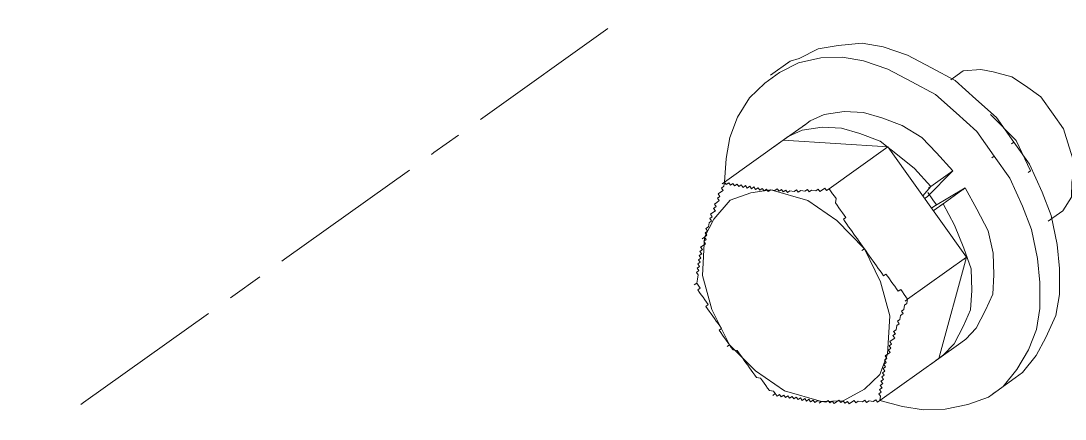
# Model space of a CAD drawing. Header units: feet. Extents: x 2321988 to 2329858, y 6722724 to 6730499.
# Drawn here: x 2326068.2315 to 2326068.5133, y 6726841.1617 to 6726841.2691 of the extents above; entities that cross this region are included whole.
import ezdxf

# ---------------------------------------------------------------- set-up
doc = ezdxf.new("R2010")
doc.units = ezdxf.units.FT
doc.header["$MEASUREMENT"] = 0
doc.layers.add('C-BESS-EQUIPMENT', color=255, linetype='Continuous')

# ---------------------------------------------------------------- blocks, each defined once
blk = doc.blocks.new('Midpoint Site Plan$0$A$C71e53a02')
at = {"lineweight": 5}
for points in [[(18.0472, -0.0049), (18.5442, -0.0049), (18.5539, -0.0049)], [(18.6416, -0.0049), (18.7391, -0.0049), (18.7488, -0.0049)], [(18.8365, -0.0049), (19.3335, -0.0049), (19.3433, -0.0049)], [(19.431, -0.0049), (19.5382, -0.0049), (19.5479, -0.0049)], [(19.6356, -0.0049), (20.1326, -0.0049), (20.1423, -0.0049)]]:
    blk.add_lwpolyline(points, dxfattribs=at)
at = {"lineweight": 9}
for points in [[(17.6282, -0.4336), (17.599, -0.4434), (17.5307, -0.4531), (17.4723, -0.4824), (17.4041, -0.5213), (17.3553, -0.5701), (17.3066, -0.6383), (17.2676, -0.7162), (17.2287, -0.7942), (17.2092, -0.8819), (17.1897, -0.9696), (17.1897, -1.067), (17.1897, -1.1547), (17.2092, -1.2522), (17.2287, -1.3302), (17.2676, -1.4179), (17.3066, -1.4861), (17.3553, -1.5543), (17.4041, -1.603), (17.4723, -1.642), (17.5307, -1.6712), (17.599, -1.6907), (17.6282, -1.6907), (17.7061, -1.6907), (17.7159, -1.6907)], [(17.7061, -0.4336), (17.6282, -0.4336), (17.6379, -0.4336)], [(18.2908, -0.8429), (18.2811, -0.8332), (18.2713, -0.8234), (18.2713, -0.8137), (18.2616, -0.8137), (18.2616, -0.8039), (18.2519, -0.8039), (18.2519, -0.7942), (18.2421, -0.7942), (18.2421, -0.7844), (18.2324, -0.7844), (18.2324, -0.7747), (18.2226, -0.7747), (18.2226, -0.765), (18.2129, -0.765), (18.2129, -0.7552), (18.2031, -0.7552), (18.1934, -0.7552), (18.1934, -0.7455), (18.1836, -0.7455), (18.1836, -0.7357), (18.1934, -0.7357), (18.1836, -0.7357), (18.1739, -0.7357), (18.1739, -0.726), (18.1642, -0.726), (18.1642, -0.7162), (18.1544, -0.7162), (18.1447, -0.7065), (18.1349, -0.7065), (18.1349, -0.6967), (18.1252, -0.6967), (18.1252, -0.687), (18.1154, -0.687), (18.1057, -0.687), (18.1057, -0.6773), (18.0959, -0.6773), (18.0959, -0.6675), (18.0862, -0.6675), (18.0764, -0.6675), (18.0764, -0.6578), (18.0667, -0.6578), (18.0667, -0.648), (18.057, -0.648), (18.0472, -0.648), (18.0472, -0.6383), (18.0375, -0.6383), (18.0277, -0.6285), (17.979, -0.5701), (17.9303, -0.5213), (17.8718, -0.4824), (17.8036, -0.4531), (17.7354, -0.4434), (17.6769, -0.4434), (17.6087, -0.4531), (17.5405, -0.4824), (17.482, -0.5213), (17.4333, -0.5701), (17.3846, -0.6383), (17.3456, -0.7162), (17.3066, -0.7942), (17.2871, -0.8819), (17.2676, -0.9696), (17.2676, -1.067), (17.2676, -1.1547), (17.2871, -1.2522), (17.3066, -1.3302), (17.3456, -1.4179), (17.3846, -1.4861), (17.4333, -1.5543), (17.482, -1.603), (17.5405, -1.642), (17.6087, -1.6712), (17.6769, -1.6907), (17.7354, -1.6907), (17.8036, -1.6712), (17.8718, -1.642), (17.9303, -1.603), (17.979, -1.5543), (18.0277, -1.4958), (18.0375, -1.4958), (18.0277, -1.4958), (17.7939, -1.4958), (17.5307, -1.2814), (17.5405, -1.2814)], [(17.8328, -0.6285), (17.8231, -0.6285), (17.7744, -0.6285), (17.7256, -0.6383), (17.6672, -0.6675), (17.6184, -0.7065), (17.5795, -0.7552), (17.5405, -0.8137), (17.521, -0.8819), (17.5015, -0.9501), (17.4918, -1.0281), (17.4041, -1.0281), (17.4138, -0.9501), (17.4236, -0.8819), (17.4528, -0.8137), (17.4918, -0.7552), (17.5307, -0.7065), (17.5795, -0.6675), (17.6379, -0.6383), (17.6867, -0.6285), (17.7061, -0.6285), (17.7159, -0.6285), (17.7061, -0.6285), (17.7939, -0.6285), (17.5307, -0.8429), (17.7646, -0.8429), (17.7744, -0.8429), (17.7744, -0.8332), (17.7841, -0.8332), (17.7939, -0.8332), (17.7939, -0.8234), (17.8036, -0.8234), (17.8133, -0.8137), (17.8231, -0.8137), (17.8231, -0.8039), (17.8328, -0.8039), (17.8426, -0.7942), (17.8523, -0.7942), (17.8523, -0.7844), (17.8621, -0.7844), (17.8718, -0.7747), (17.8816, -0.7747), (17.8816, -0.765), (17.8913, -0.765), (17.8913, -0.7552), (17.901, -0.7552), (17.901, -0.7455), (17.9108, -0.7455), (17.9205, -0.7357), (17.8426, -0.8332), (17.8036, -0.9404), (17.7841, -1.067), (17.7939, -1.067), (17.7841, -1.067), (17.8036, -1.184), (17.8426, -1.2912), (17.9205, -1.3886), (17.9303, -1.3886), (17.9205, -1.3886), (17.979, -1.4276), (18.0472, -1.4373), (18.1252, -1.4276), (18.1836, -1.3886), (18.1934, -1.3886), (18.1836, -1.3886), (18.1934, -1.3789), (18.2031, -1.3789), (18.2031, -1.3691), (18.2129, -1.3691), (18.2129, -1.3594), (18.2226, -1.3594), (18.2226, -1.3496), (18.2324, -1.3496), (18.2324, -1.3399), (18.2421, -1.3399), (18.2421, -1.3302), (18.2519, -1.3302), (18.2519, -1.3204), (18.2616, -1.3204), (18.2616, -1.3107), (18.2713, -1.3107), (18.2713, -1.3009), (18.2811, -1.3009), (18.2811, -1.2912), (18.2908, -1.2912), (18.2908, -1.2814), (18.3006, -1.2814)], [(18.0375, -1.4958), (18.0375, -1.4861), (18.0472, -1.4861), (18.057, -1.4763), (18.0667, -1.4763), (18.0667, -1.4666), (18.0764, -1.4666), (18.0862, -1.4568), (18.0959, -1.4568), (18.0959, -1.4471), (18.1057, -1.4471), (18.1154, -1.4471), (18.1154, -1.4373), (18.1252, -1.4373), (18.1252, -1.4276), (18.1349, -1.4276), (18.1349, -1.4179), (18.1447, -1.4179), (18.1544, -1.4179), (18.1544, -1.4081), (18.1642, -1.4081), (18.1642, -1.3984), (18.1739, -1.3984), (18.1836, -1.3886), (18.2616, -1.2912), (18.3006, -1.184), (18.3201, -1.067), (18.3006, -0.9404), (18.2616, -0.8332), (18.1836, -0.7357), (18.1252, -0.7065), (18.0472, -0.687), (17.979, -0.7065), (17.9205, -0.7357), (17.9303, -0.7357), (17.9303, -0.726), (17.94, -0.726), (17.94, -0.7162), (17.9498, -0.7162), (17.9498, -0.7065), (17.9595, -0.7065), (17.9595, -0.6967), (17.9693, -0.6967), (17.9693, -0.687), (17.979, -0.687), (17.979, -0.6773), (17.9887, -0.6773), (17.9887, -0.6675), (17.9985, -0.6675), (17.9985, -0.6578), (18.0082, -0.6578), (18.0082, -0.648), (18.018, -0.648), (18.018, -0.6383), (18.0277, -0.6383), (18.0277, -0.6285), (17.7939, -0.6285), (17.8036, -0.6285)], [(18.018, -0.6383), (18.018, -0.6383)], [(18.018, -0.6383), (18.018, -0.6383)], [(18.018, -0.6383), (18.018, -0.6383)], [(17.9887, -0.6675), (17.9887, -0.6675)], [(17.9887, -0.6675), (17.9887, -0.6675)], [(17.9985, -0.6578), (17.9985, -0.6578)], [(17.9985, -0.6578), (17.9985, -0.6578)], [(17.9985, -0.6578), (17.9985, -0.6578)], [(17.9985, -0.6675), (17.9985, -0.6675)], [(17.9985, -0.6675), (17.9985, -0.6675)], [(17.9985, -0.6675), (17.9985, -0.6675)], [(17.9985, -0.6675), (17.9985, -0.6675)], [(17.9985, -0.6675), (17.9985, -0.6675)], [(17.9985, -0.6675), (17.9985, -0.6675)], [(17.9985, -0.6675), (17.9985, -0.6675)], [(17.9985, -0.6675), (17.9985, -0.6675)], [(18.0082, -0.648), (18.0082, -0.648)], [(18.0082, -0.648), (18.0082, -0.648)], [(18.0082, -0.6578), (18.0082, -0.6578)], [(18.0082, -0.6578), (18.0082, -0.6578)], [(18.0082, -0.6578), (18.0082, -0.6578)], [(18.0082, -0.6578), (18.0082, -0.6578)], [(18.0082, -0.6578), (18.0082, -0.6578)], [(18.018, -0.648), (18.018, -0.648)], [(18.018, -0.648), (18.018, -0.648)], [(18.057, -0.648), (18.057, -0.648)], [(18.057, -0.648), (18.057, -0.648)], [(18.0667, -0.6578), (18.0667, -0.6578)], [(18.0667, -0.6578), (18.0667, -0.6578)], [(18.0764, -0.6578), (18.0764, -0.6578)], [(18.0764, -0.6578), (18.0764, -0.6578)], [(18.0862, -0.6675), (18.0862, -0.6675)], [(18.0862, -0.6675), (18.0862, -0.6675)], [(18.0862, -0.6675), (18.0862, -0.6675)], [(17.9498, -0.7065), (17.9498, -0.7065)], [(17.9498, -0.7065), (17.9498, -0.7065)], [(17.9498, -0.7065), (17.9498, -0.7065)], [(17.9498, -0.7065), (17.9498, -0.7065)], [(17.9595, -0.6967), (17.9595, -0.6967)], [(17.9595, -0.6967), (17.9595, -0.6967)], [(17.9595, -0.7065), (17.9595, -0.7065)], [(17.9595, -0.7065), (17.9595, -0.7065)], [(17.9595, -0.7065), (17.9595, -0.7065)], [(17.9595, -0.7065), (17.9595, -0.7065)], [(17.9595, -0.7065), (17.9595, -0.7065)], [(17.9595, -0.7065), (17.9595, -0.7065)], [(17.9693, -0.687), (17.9693, -0.687)], [(17.9693, -0.687), (17.9693, -0.687)], [(17.9693, -0.6967), (17.9693, -0.6967)], [(17.9693, -0.6967), (17.9693, -0.6967)], [(17.9693, -0.6967), (17.9693, -0.6967)], [(17.9693, -0.6967), (17.9693, -0.6967)], [(17.9693, -0.6967), (17.9693, -0.6967)], [(17.9693, -0.6967), (17.9693, -0.6967)], [(17.9693, -0.6967), (17.9693, -0.6967)], [(17.979, -0.6773), (17.979, -0.6773)], [(17.979, -0.687), (17.979, -0.687)], [(17.979, -0.687), (17.979, -0.687)], [(17.979, -0.687), (17.979, -0.687)], [(17.979, -0.687), (17.979, -0.687)], [(17.979, -0.687), (17.979, -0.687)], [(17.979, -0.687), (17.979, -0.687)], [(17.979, -0.687), (17.979, -0.687)], [(17.979, -0.687), (17.979, -0.687)], [(17.9887, -0.6773), (17.9887, -0.6773)], [(17.9887, -0.6773), (17.9887, -0.6773)], [(17.9887, -0.6773), (17.9887, -0.6773)], [(17.9887, -0.6773), (17.9887, -0.6773)], [(17.9887, -0.6773), (17.9887, -0.6773)], [(17.9887, -0.6773), (17.9887, -0.6773)], [(17.9887, -0.6773), (17.9887, -0.6773)], [(17.9887, -0.6773), (17.9887, -0.6773)], [(18.0959, -0.6773), (18.0959, -0.6773)], [(18.1057, -0.6773), (18.1057, -0.6773)], [(18.1057, -0.6773), (18.1057, -0.6773)], [(18.1154, -0.687), (18.1154, -0.687)], [(18.1154, -0.687), (18.1154, -0.687)], [(18.1154, -0.687), (18.1154, -0.687)], [(18.1252, -0.6967), (18.1252, -0.6967)], [(18.1252, -0.6967), (18.1252, -0.6967)], [(18.1349, -0.6967), (18.1349, -0.6967)], [(18.1349, -0.6967), (18.1349, -0.6967)], [(18.1447, -0.7065), (18.1447, -0.7065)], [(18.1447, -0.7065), (18.1447, -0.7065)], [(18.1447, -0.7065), (18.1447, -0.7065)], [(18.1447, -0.7065), (18.1447, -0.7065)], [(17.9205, -0.7357), (17.9205, -0.7357)], [(17.9303, -0.726), (17.9303, -0.726)], [(17.9303, -0.726), (17.9303, -0.726)], [(17.9303, -0.726), (17.9303, -0.726)], [(17.94, -0.7162), (17.94, -0.7162)], [(17.94, -0.7162), (17.94, -0.7162)], [(17.94, -0.726), (17.94, -0.726)], [(17.9498, -0.7162), (17.9498, -0.7162)], [(17.9498, -0.7162), (17.9498, -0.7162)], [(18.1544, -0.7162), (18.1544, -0.7162)], [(18.1544, -0.7162), (18.1544, -0.7162)], [(18.1544, -0.7162), (18.1544, -0.7162)], [(18.1642, -0.7162), (18.1642, -0.7162)], [(18.1642, -0.7162), (18.1642, -0.7162)], [(18.1642, -0.726), (18.1642, -0.726)], [(18.1642, -0.726), (18.1642, -0.726)], [(18.1642, -0.726), (18.1642, -0.726)], [(18.1642, -0.726), (18.1642, -0.726)], [(18.1642, -0.726), (18.1642, -0.726)], [(18.1739, -0.726), (18.1739, -0.726)], [(18.1739, -0.726), (18.1739, -0.726)], [(18.1739, -0.726), (18.1739, -0.726)], [(18.1739, -0.726), (18.1739, -0.726)], [(18.1739, -0.7357), (18.1739, -0.7357)], [(18.1739, -0.7357), (18.1739, -0.7357)], [(18.1836, -0.7357), (18.1836, -0.7357)], [(17.8718, -0.7747), (17.8718, -0.7747)], [(17.8718, -0.7747), (17.8718, -0.7747)], [(17.8718, -0.7747), (17.8718, -0.7747)], [(17.8816, -0.765), (17.8816, -0.765)], [(17.8816, -0.765), (17.8816, -0.765)], [(17.8816, -0.765), (17.8816, -0.765)], [(17.8913, -0.7552), (17.8913, -0.7552)], [(17.8913, -0.7552), (17.8913, -0.7552)], [(17.8913, -0.765), (17.8913, -0.765)], [(17.901, -0.7552), (17.901, -0.7552)], [(17.901, -0.7552), (17.901, -0.7552)], [(17.901, -0.7552), (17.901, -0.7552)], [(17.901, -0.7552), (17.901, -0.7552)], [(17.901, -0.7552), (17.901, -0.7552)], [(17.901, -0.7552), (17.901, -0.7552)], [(17.901, -0.7552), (17.901, -0.7552)], [(17.9108, -0.7455), (17.9108, -0.7455)], [(17.9108, -0.7455), (17.9108, -0.7455)], [(17.9108, -0.7455), (17.9108, -0.7455)], [(17.9108, -0.7455), (17.9108, -0.7455)], [(17.9108, -0.7455), (17.9108, -0.7455)], [(17.9108, -0.7455), (17.9108, -0.7455)], [(18.1934, -0.7455), (18.1934, -0.7455)], [(18.1934, -0.7455), (18.1934, -0.7455)], [(18.2031, -0.7552), (18.2031, -0.7552)], [(18.2031, -0.7552), (18.2031, -0.7552)], [(18.2031, -0.7552), (18.2031, -0.7552)], [(18.2129, -0.765), (18.2129, -0.765)], [(18.2129, -0.765), (18.2129, -0.765)], [(18.2129, -0.765), (18.2129, -0.765)], [(18.2129, -0.765), (18.2129, -0.765)], [(18.2129, -0.765), (18.2129, -0.765)], [(18.2129, -0.765), (18.2129, -0.765)], [(18.2226, -0.765), (18.2226, -0.765)], [(18.2226, -0.7747), (18.2226, -0.7747)], [(18.2226, -0.7747), (18.2226, -0.7747)], [(18.2226, -0.7747), (18.2226, -0.7747)], [(18.2226, -0.7747), (18.2226, -0.7747)], [(18.2226, -0.7747), (18.2226, -0.7747)], [(18.2226, -0.7747), (18.2226, -0.7747)], [(18.2226, -0.7747), (18.2226, -0.7747)], [(18.2324, -0.7747), (18.2324, -0.7747)], [(18.2324, -0.7747), (18.2324, -0.7747)], [(17.2287, -0.7844), (17.1897, -0.7844), (17.141, -0.8137), (17.1117, -0.8429), (17.0727, -0.8916), (17.0533, -0.9404), (17.0338, -0.9988), (17.0338, -1.067), (17.0338, -1.1255), (17.0533, -1.184), (17.0727, -1.2425), (17.1117, -1.2814), (17.141, -1.3204), (17.1897, -1.3399), (17.2287, -1.3399), (17.2384, -1.3399), (17.2287, -1.3399)], [(17.8231, -0.8039), (17.8231, -0.8039)], [(17.8328, -0.8039), (17.8328, -0.8039)], [(17.8328, -0.8039), (17.8328, -0.8039)], [(17.8328, -0.8039), (17.8328, -0.8039)], [(17.8426, -0.7942), (17.8426, -0.7942)], [(17.8426, -0.7942), (17.8426, -0.7942)], [(17.8426, -0.7942), (17.8426, -0.7942)], [(17.8523, -0.7844), (17.8523, -0.7844)], [(17.8523, -0.7942), (17.8523, -0.7942)], [(17.8621, -0.7844), (17.8621, -0.7844)], [(17.8621, -0.7844), (17.8621, -0.7844)], [(17.8621, -0.7844), (17.8621, -0.7844)], [(18.2324, -0.7844), (18.2324, -0.7844)], [(18.2324, -0.7844), (18.2324, -0.7844)], [(18.2324, -0.7844), (18.2324, -0.7844)], [(18.2324, -0.7844), (18.2324, -0.7844)], [(18.2324, -0.7844), (18.2324, -0.7844)], [(18.2324, -0.7844), (18.2324, -0.7844)], [(18.2324, -0.7844), (18.2324, -0.7844)], [(18.2421, -0.7844), (18.2421, -0.7844)], [(18.2421, -0.7844), (18.2421, -0.7844)], [(18.2421, -0.7844), (18.2421, -0.7844)], [(18.2421, -0.7942), (18.2421, -0.7942)], [(18.2421, -0.7942), (18.2421, -0.7942)], [(18.2421, -0.7942), (18.2421, -0.7942)], [(18.2421, -0.7942), (18.2421, -0.7942)], [(18.2421, -0.7942), (18.2421, -0.7942)], [(18.2421, -0.7942), (18.2421, -0.7942)], [(18.2519, -0.7942), (18.2519, -0.7942)], [(18.2519, -0.7942), (18.2519, -0.7942)], [(18.2519, -0.7942), (18.2519, -0.7942)], [(18.2519, -0.8039), (18.2519, -0.8039)], [(18.2519, -0.8039), (18.2519, -0.8039)], [(18.2519, -0.8039), (18.2519, -0.8039)], [(18.2519, -0.8039), (18.2519, -0.8039)], [(18.2519, -0.8039), (18.2519, -0.8039)], [(18.2519, -0.8039), (18.2519, -0.8039)], [(18.2519, -0.8039), (18.2519, -0.8039)], [(18.2616, -0.8039), (18.2616, -0.8039)], [(18.2616, -0.8039), (18.2616, -0.8039)], [(18.2616, -0.8039), (18.2616, -0.8039)], [(17.7646, -0.8429), (17.7744, -0.8429), (17.7646, -0.8429), (17.7646, -0.8624), (17.7646, -0.8722), (17.7646, -0.8819), (17.7744, -0.8916), (17.7744, -0.9014), (17.7744, -0.9111), (17.7744, -0.9209), (17.7744, -0.9306), (17.7744, -0.9404), (17.7744, -0.9501), (17.7841, -0.9501), (17.7841, -0.9599), (17.7841, -0.9696), (17.7841, -0.9793), (17.7841, -0.9891), (17.7841, -0.9988), (17.7841, -1.0086), (17.7841, -1.0183), (17.7841, -1.0281), (17.7841, -1.0378), (17.7841, -1.0476), (17.7841, -1.0573), (17.7841, -1.067), (17.7841, -1.0768), (17.7841, -1.0865), (17.7841, -1.0963), (17.7841, -1.106), (17.7841, -1.1158), (17.7841, -1.1255), (17.7841, -1.1353), (17.7841, -1.145), (17.7841, -1.1547), (17.7841, -1.1645), (17.7841, -1.1742), (17.7744, -1.1742), (17.7744, -1.184), (17.7744, -1.1937), (17.7744, -1.2035), (17.7744, -1.2132), (17.7744, -1.223), (17.7744, -1.2327), (17.7744, -1.2425), (17.7646, -1.2425), (17.7646, -1.2522), (17.7646, -1.2619), (17.7646, -1.2717), (17.7646, -1.2814), (17.7744, -1.2814), (17.7646, -1.2814), (17.5307, -1.2814), (17.5307, -0.8429), (17.5405, -0.8429)], [(17.7939, -0.8234), (17.7939, -0.8234)], [(17.7939, -0.8332), (17.7939, -0.8332)], [(17.8036, -0.8234), (17.8036, -0.8234)], [(17.8036, -0.8234), (17.8036, -0.8234)], [(17.8036, -0.8234), (17.8036, -0.8234)], [(17.8133, -0.8137), (17.8133, -0.8137)], [(17.8133, -0.8137), (17.8133, -0.8137)], [(17.8133, -0.8137), (17.8133, -0.8137)], [(18.2616, -0.8137), (18.2616, -0.8137)], [(18.2616, -0.8137), (18.2616, -0.8137)], [(18.2616, -0.8137), (18.2616, -0.8137)], [(18.2616, -0.8137), (18.2616, -0.8137)], [(18.2616, -0.8137), (18.2616, -0.8137)], [(18.2616, -0.8137), (18.2616, -0.8137)], [(18.2616, -0.8137), (18.2616, -0.8137)], [(18.2713, -0.8137), (18.2713, -0.8137)], [(18.2713, -0.8137), (18.2713, -0.8137)], [(18.2713, -0.8234), (18.2713, -0.8234)], [(18.2713, -0.8234), (18.2713, -0.8234)], [(18.2713, -0.8234), (18.2713, -0.8234)], [(18.2713, -0.8234), (18.2713, -0.8234)], [(18.2713, -0.8234), (18.2713, -0.8234)], [(18.2713, -0.8234), (18.2713, -0.8234)], [(18.2713, -0.8234), (18.2713, -0.8234)], [(18.2811, -0.8332), (18.2811, -0.8332)], [(18.2811, -0.8332), (18.2811, -0.8332)], [(18.2811, -0.8332), (18.2811, -0.8332)], [(18.2811, -0.8332), (18.2811, -0.8332)], [(18.2811, -0.8332), (18.2811, -0.8332)], [(18.3006, -0.8429), (18.2908, -0.8429), (18.2908, -0.8624), (18.3006, -0.8624), (18.3006, -0.8722), (18.3006, -0.8819), (18.3006, -0.8916), (18.3006, -0.9014), (18.3006, -0.9111), (18.3006, -0.9209), (18.3103, -0.9209), (18.3103, -0.9306), (18.3103, -0.9404), (18.3103, -0.9501), (18.3103, -0.9599), (18.3103, -0.9696), (18.3103, -0.9793), (18.3103, -0.9891), (18.3103, -0.9988), (18.3103, -1.0086), (18.3201, -1.0086), (18.3201, -1.0183), (18.3201, -1.0281), (18.3201, -1.0378), (18.3201, -1.0476), (18.3201, -1.0573), (18.3201, -1.067), (18.3298, -1.067), (18.3201, -1.067), (18.3201, -1.0768), (18.3201, -1.0865), (18.3103, -1.0963), (18.3103, -1.106), (18.3103, -1.1158), (18.3103, -1.1255), (18.3103, -1.1353), (18.3103, -1.145), (18.3103, -1.1547), (18.3103, -1.1645), (18.3103, -1.1742), (18.3103, -1.184), (18.3103, -1.1937), (18.3103, -1.2035), (18.3006, -1.2132), (18.3006, -1.223), (18.3006, -1.2327), (18.3006, -1.2425), (18.3006, -1.2522), (18.3006, -1.2619), (18.2908, -1.2717), (18.2908, -1.2814)], [(18.2908, -0.8429), (18.2908, -0.8429)], [(18.2908, -0.8429), (18.2908, -0.8429)], [(18.2908, -0.8429), (18.2908, -0.8429)], [(17.7646, -0.8624), (17.7646, -0.8624)], [(17.7744, -0.8916), (17.7744, -0.8916)], [(17.7744, -0.8916), (17.7744, -0.8916)], [(17.7744, -0.9014), (17.7744, -0.9014)], [(17.7744, -0.9014), (17.7744, -0.9014)], [(17.7744, -0.9111), (17.7744, -0.9111)], [(17.7744, -0.9111), (17.7744, -0.9111)], [(18.3006, -0.8916), (18.3006, -0.8916)], [(18.3006, -0.8916), (18.3006, -0.8916)], [(18.3006, -0.9014), (18.3006, -0.9014)], [(18.3006, -0.9014), (18.3006, -0.9014)], [(18.3006, -0.9111), (18.3006, -0.9111)], [(18.3006, -0.9111), (18.3006, -0.9111)], [(17.7744, -0.9209), (17.7744, -0.9209)], [(17.7744, -0.9209), (17.7744, -0.9209)], [(17.7744, -0.9306), (17.7744, -0.9306)], [(17.7744, -0.9306), (17.7744, -0.9306)], [(17.7744, -0.9404), (17.7744, -0.9404)], [(17.7744, -0.9404), (17.7744, -0.9404)], [(18.3103, -0.9209), (18.3103, -0.9209)], [(18.3103, -0.9306), (18.3103, -0.9306)], [(18.3103, -0.9306), (18.3103, -0.9306)], [(18.3103, -0.9404), (18.3103, -0.9404)], [(18.3103, -0.9404), (18.3103, -0.9404)], [(17.1994, -0.9501), (17.1799, -1.067), (17.1994, -1.1742), (17.2092, -1.1742)], [(17.7841, -0.9501), (17.7841, -0.9501)], [(17.7841, -0.9599), (17.7841, -0.9599)], [(17.7841, -0.9599), (17.7841, -0.9599)], [(17.7841, -0.9696), (17.7841, -0.9696)], [(17.7841, -0.9793), (17.7841, -0.9793)], [(17.7841, -0.9793), (17.7841, -0.9793)], [(18.3103, -0.9501), (18.3103, -0.9501)], [(18.3103, -0.9501), (18.3103, -0.9501)], [(18.3103, -0.9599), (18.3103, -0.9599)], [(18.3103, -0.9599), (18.3103, -0.9599)], [(18.3103, -0.9696), (18.3103, -0.9696)], [(18.3103, -0.9793), (18.3103, -0.9793)], [(18.3103, -0.9793), (18.3103, -0.9793)], [(17.7841, -0.9891), (17.7841, -0.9891)], [(17.7841, -0.9891), (17.7841, -0.9891)], [(17.7841, -0.9988), (17.7841, -0.9988)], [(17.7841, -0.9988), (17.7841, -0.9988)], [(17.7841, -1.0086), (17.7841, -1.0086)], [(17.7841, -1.0086), (17.7841, -1.0086)], [(18.3103, -0.9891), (18.3103, -0.9891)], [(18.3103, -0.9891), (18.3103, -0.9891)], [(18.3103, -0.9988), (18.3103, -0.9988)], [(18.3103, -0.9988), (18.3103, -0.9988)], [(18.3201, -1.0086), (18.3201, -1.0086)], [(17.521, -1.0476), (17.4041, -1.0281), (17.4138, -1.0281)], [(17.5307, -1.0963), (17.4918, -1.0963), (17.5015, -1.0963), (17.4918, -1.0963), (17.4041, -1.0963), (17.521, -1.0865), (17.5307, -1.0865), (17.521, -1.0865), (17.5113, -1.0865), (17.5113, -1.067), (17.5113, -1.0378)], [(17.5307, -1.0378), (17.4918, -1.0281), (17.5015, -1.0281), (17.4918, -1.0281)], [(17.7841, -1.0183), (17.7841, -1.0183)], [(17.7841, -1.0183), (17.7841, -1.0183)], [(17.7841, -1.0281), (17.7841, -1.0281)], [(17.7841, -1.0281), (17.7841, -1.0281)], [(17.7841, -1.0378), (17.7841, -1.0378)], [(17.7841, -1.0476), (17.7841, -1.0476)], [(17.7841, -1.0476), (17.7841, -1.0476)], [(18.3201, -1.0183), (18.3201, -1.0183)], [(18.3201, -1.0183), (18.3201, -1.0183)], [(18.3201, -1.0281), (18.3201, -1.0281)], [(18.3201, -1.0281), (18.3201, -1.0281)], [(18.3201, -1.0378), (18.3201, -1.0378)], [(18.3201, -1.0476), (18.3201, -1.0476)], [(18.3201, -1.0476), (18.3201, -1.0476)], [(17.1897, -1.067), (17.1994, -1.067)], [(17.2676, -1.067), (17.2774, -1.067)], [(17.4041, -1.0963), (17.4138, -1.0963), (17.4041, -1.0963), (17.4138, -1.1742), (17.4236, -1.2522), (17.4528, -1.3204), (17.4918, -1.3789), (17.5307, -1.4276), (17.5795, -1.4568), (17.6379, -1.4861), (17.6867, -1.4958), (17.7061, -1.4958), (17.7939, -1.4958), (17.8036, -1.4958)], [(17.8231, -1.4958), (17.7744, -1.4958), (17.7256, -1.4861), (17.6672, -1.4568), (17.6184, -1.4276), (17.5795, -1.3789), (17.5405, -1.3204), (17.521, -1.2522), (17.5015, -1.1742), (17.4918, -1.0963), (17.5015, -1.0963)], [(17.7841, -1.0865), (17.7841, -1.0865)], [(17.7841, -1.1158), (17.7841, -1.1158)], [(17.7841, -1.1158), (17.7841, -1.1158)], [(18.3103, -1.1158), (18.3103, -1.1158)], [(18.3103, -1.1158), (18.3103, -1.1158)], [(18.3201, -1.0865), (18.3201, -1.0865)], [(17.7841, -1.1255), (17.7841, -1.1255)], [(17.7841, -1.1255), (17.7841, -1.1255)], [(17.7841, -1.1353), (17.7841, -1.1353)], [(17.7841, -1.1353), (17.7841, -1.1353)], [(17.7841, -1.145), (17.7841, -1.145)], [(17.7841, -1.145), (17.7841, -1.145)], [(18.3103, -1.1255), (18.3103, -1.1255)], [(18.3103, -1.1255), (18.3103, -1.1255)], [(18.3103, -1.1353), (18.3103, -1.1353)], [(18.3103, -1.1353), (18.3103, -1.1353)], [(18.3103, -1.145), (18.3103, -1.145)], [(18.3103, -1.145), (18.3103, -1.145)], [(17.7841, -1.1547), (17.7841, -1.1547)], [(17.7841, -1.1547), (17.7841, -1.1547)], [(17.7841, -1.1645), (17.7841, -1.1645)], [(17.7841, -1.1742), (17.7841, -1.1742)], [(18.3103, -1.1547), (18.3103, -1.1547)], [(18.3103, -1.1547), (18.3103, -1.1547)], [(18.3103, -1.1645), (18.3103, -1.1645)], [(18.3103, -1.1742), (18.3103, -1.1742)], [(18.3103, -1.1742), (18.3103, -1.1742)], [(17.7744, -1.184), (17.7744, -1.184)], [(17.7744, -1.184), (17.7744, -1.184)], [(17.7744, -1.1937), (17.7744, -1.1937)], [(17.7744, -1.1937), (17.7744, -1.1937)], [(17.7744, -1.2035), (17.7744, -1.2035)], [(17.7744, -1.2035), (17.7744, -1.2035)], [(17.7744, -1.2132), (17.7744, -1.2132)], [(17.7744, -1.2132), (17.7744, -1.2132)], [(18.3006, -1.2132), (18.3006, -1.2132)], [(18.3006, -1.2132), (18.3006, -1.2132)], [(18.3103, -1.184), (18.3103, -1.184)], [(18.3103, -1.184), (18.3103, -1.184)], [(18.3103, -1.1937), (18.3103, -1.1937)], [(18.3103, -1.1937), (18.3103, -1.1937)], [(18.3103, -1.2035), (18.3103, -1.2035)], [(18.3103, -1.2035), (18.3103, -1.2035)], [(17.7744, -1.223), (17.7744, -1.223)], [(17.7744, -1.223), (17.7744, -1.223)], [(17.7744, -1.2327), (17.7744, -1.2327)], [(17.7744, -1.2327), (17.7744, -1.2327)], [(17.7744, -1.2425), (17.7744, -1.2425)], [(18.3006, -1.223), (18.3006, -1.223)], [(18.3006, -1.223), (18.3006, -1.223)], [(18.3006, -1.2327), (18.3006, -1.2327)], [(18.3006, -1.2327), (18.3006, -1.2327)], [(18.3006, -1.2425), (18.3006, -1.2425)], [(18.3006, -1.2425), (18.3006, -1.2425)], [(17.7646, -1.2522), (17.7646, -1.2522)], [(17.7646, -1.2522), (17.7646, -1.2522)], [(17.7646, -1.2619), (17.7646, -1.2619)], [(17.7646, -1.2619), (17.7646, -1.2619)], [(17.7646, -1.2814), (17.7646, -1.2814)], [(17.7646, -1.2814), (17.7744, -1.2912), (17.7841, -1.2912), (17.7939, -1.3009), (17.8036, -1.3009), (17.8036, -1.3107), (17.8133, -1.3107), (17.8231, -1.3204), (17.8328, -1.3204), (17.8328, -1.3302), (17.8426, -1.3302), (17.8523, -1.3399), (17.8621, -1.3399), (17.8621, -1.3496), (17.8718, -1.3496), (17.8718, -1.3594), (17.8816, -1.3594), (17.8913, -1.3594), (17.8913, -1.3691), (17.901, -1.3691), (17.901, -1.3789), (17.9108, -1.3789), (17.9108, -1.3886), (17.9205, -1.3886), (17.9303, -1.3886), (17.9303, -1.3984), (17.94, -1.3984), (17.94, -1.4081), (17.9498, -1.4081), (17.9498, -1.4179), (17.9595, -1.4179), (17.9595, -1.4276), (17.9693, -1.4276), (17.9693, -1.4373), (17.979, -1.4373), (17.979, -1.4471), (17.9887, -1.4471), (17.9887, -1.4568), (17.9985, -1.4568), (17.9985, -1.4666), (18.0082, -1.4666), (18.0082, -1.4763), (18.018, -1.4763), (18.018, -1.4861), (18.0277, -1.4958), (18.0375, -1.4958), (18.0277, -1.4958)], [(18.2908, -1.2814), (18.2908, -1.2814)], [(18.3006, -1.2522), (18.3006, -1.2522)], [(18.3006, -1.2522), (18.3006, -1.2522)], [(18.3006, -1.2619), (18.3006, -1.2619)], [(18.3006, -1.2619), (18.3006, -1.2619)], [(17.7744, -1.2912), (17.7744, -1.2912)], [(17.7841, -1.2912), (17.7841, -1.2912)], [(17.7939, -1.3009), (17.7939, -1.3009)], [(17.7939, -1.3009), (17.7939, -1.3009)], [(17.7939, -1.3009), (17.7939, -1.3009)], [(17.8036, -1.3009), (17.8036, -1.3009)], [(17.8036, -1.3107), (17.8036, -1.3107)], [(17.8133, -1.3107), (17.8133, -1.3107)], [(17.8133, -1.3107), (17.8133, -1.3107)], [(17.8133, -1.3107), (17.8133, -1.3107)], [(18.2616, -1.3107), (18.2616, -1.3107)], [(18.2616, -1.3107), (18.2616, -1.3107)], [(18.2616, -1.3107), (18.2616, -1.3107)], [(18.2616, -1.3107), (18.2616, -1.3107)], [(18.2616, -1.3107), (18.2616, -1.3107)], [(18.2713, -1.3009), (18.2713, -1.3009)], [(18.2713, -1.3009), (18.2713, -1.3009)], [(18.2713, -1.3009), (18.2713, -1.3009)], [(18.2713, -1.3107), (18.2713, -1.3107)], [(18.2713, -1.3107), (18.2713, -1.3107)], [(18.2811, -1.2912), (18.2811, -1.2912)], [(18.2811, -1.2912), (18.2811, -1.2912)], [(18.2811, -1.2912), (18.2811, -1.2912)], [(18.2811, -1.3009), (18.2811, -1.3009)], [(18.2908, -1.2912), (18.2908, -1.2912)], [(17.2384, -1.3399), (17.2481, -1.3399)], [(17.8231, -1.3204), (17.8231, -1.3204)], [(17.8231, -1.3204), (17.8231, -1.3204)], [(17.8328, -1.3204), (17.8328, -1.3204)], [(17.8328, -1.3204), (17.8328, -1.3204)], [(17.8328, -1.3302), (17.8328, -1.3302)], [(17.8426, -1.3302), (17.8426, -1.3302)], [(17.8426, -1.3302), (17.8426, -1.3302)], [(17.8426, -1.3302), (17.8426, -1.3302)], [(17.8426, -1.3302), (17.8426, -1.3302)], [(17.8426, -1.3302), (17.8426, -1.3302)], [(17.8426, -1.3302), (17.8426, -1.3302)], [(17.8426, -1.3302), (17.8426, -1.3302)], [(17.8523, -1.3399), (17.8523, -1.3399)], [(17.8523, -1.3399), (17.8523, -1.3399)], [(17.8523, -1.3399), (17.8523, -1.3399)], [(17.8523, -1.3399), (17.8523, -1.3399)], [(17.8523, -1.3399), (17.8523, -1.3399)], [(17.8621, -1.3399), (17.8621, -1.3399)], [(17.8621, -1.3496), (17.8621, -1.3496)], [(17.8718, -1.3496), (17.8718, -1.3496)], [(17.8718, -1.3496), (17.8718, -1.3496)], [(17.8718, -1.3496), (17.8718, -1.3496)], [(18.2226, -1.3496), (18.2226, -1.3496)], [(18.2226, -1.3496), (18.2226, -1.3496)], [(18.2226, -1.3496), (18.2226, -1.3496)], [(18.2324, -1.3399), (18.2324, -1.3399)], [(18.2324, -1.3399), (18.2324, -1.3399)], [(18.2324, -1.3399), (18.2324, -1.3399)], [(18.2324, -1.3496), (18.2324, -1.3496)], [(18.2324, -1.3496), (18.2324, -1.3496)], [(18.2324, -1.3496), (18.2324, -1.3496)], [(18.2324, -1.3496), (18.2324, -1.3496)], [(18.2324, -1.3496), (18.2324, -1.3496)], [(18.2324, -1.3496), (18.2324, -1.3496)], [(18.2421, -1.3302), (18.2421, -1.3302)], [(18.2421, -1.3302), (18.2421, -1.3302)], [(18.2421, -1.3302), (18.2421, -1.3302)], [(18.2421, -1.3399), (18.2421, -1.3399)], [(18.2421, -1.3399), (18.2421, -1.3399)], [(18.2421, -1.3399), (18.2421, -1.3399)], [(18.2421, -1.3399), (18.2421, -1.3399)], [(18.2421, -1.3399), (18.2421, -1.3399)], [(18.2421, -1.3399), (18.2421, -1.3399)], [(18.2421, -1.3399), (18.2421, -1.3399)], [(18.2519, -1.3204), (18.2519, -1.3204)], [(18.2519, -1.3204), (18.2519, -1.3204)], [(18.2519, -1.3204), (18.2519, -1.3204)], [(18.2519, -1.3204), (18.2519, -1.3204)], [(18.2519, -1.3302), (18.2519, -1.3302)], [(18.2519, -1.3302), (18.2519, -1.3302)], [(18.2519, -1.3302), (18.2519, -1.3302)], [(18.2519, -1.3302), (18.2519, -1.3302)], [(18.2519, -1.3302), (18.2519, -1.3302)], [(18.2519, -1.3302), (18.2519, -1.3302)], [(18.2616, -1.3204), (18.2616, -1.3204)], [(18.2616, -1.3204), (18.2616, -1.3204)], [(18.2616, -1.3204), (18.2616, -1.3204)], [(18.2616, -1.3204), (18.2616, -1.3204)], [(18.2616, -1.3204), (18.2616, -1.3204)], [(18.2616, -1.3204), (18.2616, -1.3204)], [(17.8816, -1.3594), (17.8816, -1.3594)], [(17.8816, -1.3594), (17.8816, -1.3594)], [(17.8816, -1.3594), (17.8816, -1.3594)], [(17.8913, -1.3691), (17.8913, -1.3691)], [(17.8913, -1.3691), (17.8913, -1.3691)], [(17.901, -1.3691), (17.901, -1.3691)], [(17.901, -1.3789), (17.901, -1.3789)], [(18.1934, -1.3789), (18.1934, -1.3789)], [(18.1934, -1.3789), (18.1934, -1.3789)], [(18.1934, -1.3789), (18.1934, -1.3789)], [(18.1934, -1.3789), (18.1934, -1.3789)], [(18.1934, -1.3789), (18.1934, -1.3789)], [(18.1934, -1.3789), (18.1934, -1.3789)], [(18.1934, -1.3789), (18.1934, -1.3789)], [(18.2031, -1.3691), (18.2031, -1.3691)], [(18.2031, -1.3691), (18.2031, -1.3691)], [(18.2031, -1.3691), (18.2031, -1.3691)], [(18.2031, -1.3691), (18.2031, -1.3691)], [(18.2031, -1.3691), (18.2031, -1.3691)], [(18.2031, -1.3691), (18.2031, -1.3691)], [(18.2031, -1.3789), (18.2031, -1.3789)], [(18.2031, -1.3789), (18.2031, -1.3789)], [(18.2129, -1.3594), (18.2129, -1.3594)], [(18.2129, -1.3594), (18.2129, -1.3594)], [(18.2129, -1.3594), (18.2129, -1.3594)], [(18.2129, -1.3594), (18.2129, -1.3594)], [(18.2129, -1.3594), (18.2129, -1.3594)], [(18.2129, -1.3691), (18.2129, -1.3691)], [(18.2129, -1.3691), (18.2129, -1.3691)], [(18.2129, -1.3691), (18.2129, -1.3691)], [(18.2226, -1.3594), (18.2226, -1.3594)], [(18.2226, -1.3594), (18.2226, -1.3594)], [(18.2226, -1.3594), (18.2226, -1.3594)], [(18.2226, -1.3594), (18.2226, -1.3594)], [(18.2226, -1.3594), (18.2226, -1.3594)], [(17.9205, -1.3886), (17.9205, -1.3886)], [(17.9205, -1.3886), (17.9205, -1.3886)], [(17.9303, -1.3984), (17.9303, -1.3984)], [(17.9303, -1.3984), (17.9303, -1.3984)], [(17.9303, -1.3984), (17.9303, -1.3984)], [(17.9303, -1.3984), (17.9303, -1.3984)], [(17.9303, -1.3984), (17.9303, -1.3984)], [(17.9303, -1.3984), (17.9303, -1.3984)], [(17.9303, -1.3984), (17.9303, -1.3984)], [(17.9303, -1.3984), (17.9303, -1.3984)], [(17.94, -1.3984), (17.94, -1.3984)], [(17.94, -1.4081), (17.94, -1.4081)], [(17.94, -1.4081), (17.94, -1.4081)], [(17.94, -1.4081), (17.94, -1.4081)], [(17.94, -1.4081), (17.94, -1.4081)], [(17.94, -1.4081), (17.94, -1.4081)], [(17.94, -1.4081), (17.94, -1.4081)], [(17.94, -1.4081), (17.94, -1.4081)], [(17.9498, -1.4081), (17.9498, -1.4081)], [(17.9498, -1.4081), (17.9498, -1.4081)], [(17.9498, -1.4179), (17.9498, -1.4179)], [(17.9498, -1.4179), (17.9498, -1.4179)], [(17.9498, -1.4179), (17.9498, -1.4179)], [(17.9498, -1.4179), (17.9498, -1.4179)], [(17.9498, -1.4179), (17.9498, -1.4179)], [(17.9498, -1.4179), (17.9498, -1.4179)], [(17.9595, -1.4179), (17.9595, -1.4179)], [(17.9595, -1.4179), (17.9595, -1.4179)], [(17.9595, -1.4179), (17.9595, -1.4179)], [(17.9595, -1.4179), (17.9595, -1.4179)], [(18.1447, -1.4179), (18.1447, -1.4179)], [(18.1447, -1.4179), (18.1447, -1.4179)], [(18.1447, -1.4179), (18.1447, -1.4179)], [(18.1544, -1.4081), (18.1544, -1.4081)], [(18.1544, -1.4081), (18.1544, -1.4081)], [(18.1642, -1.4081), (18.1642, -1.4081)], [(18.1642, -1.4081), (18.1642, -1.4081)], [(18.1739, -1.3984), (18.1739, -1.3984)], [(18.1836, -1.3886), (18.1836, -1.3886)], [(18.1836, -1.3886), (18.1836, -1.3886)], [(18.1836, -1.3886), (18.1836, -1.3886)], [(17.9595, -1.4276), (17.9595, -1.4276)], [(17.9595, -1.4276), (17.9595, -1.4276)], [(17.9595, -1.4276), (17.9595, -1.4276)], [(17.9595, -1.4276), (17.9595, -1.4276)], [(17.9595, -1.4276), (17.9595, -1.4276)], [(17.9693, -1.4276), (17.9693, -1.4276)], [(17.9693, -1.4276), (17.9693, -1.4276)], [(17.9693, -1.4276), (17.9693, -1.4276)], [(17.9693, -1.4276), (17.9693, -1.4276)], [(17.9693, -1.4373), (17.9693, -1.4373)], [(17.9693, -1.4373), (17.9693, -1.4373)], [(17.9693, -1.4373), (17.9693, -1.4373)], [(17.9693, -1.4373), (17.9693, -1.4373)], [(17.9693, -1.4373), (17.9693, -1.4373)], [(17.979, -1.4373), (17.979, -1.4373)], [(17.979, -1.4373), (17.979, -1.4373)], [(17.979, -1.4373), (17.979, -1.4373)], [(17.979, -1.4373), (17.979, -1.4373)], [(17.979, -1.4373), (17.979, -1.4373)], [(17.979, -1.4471), (17.979, -1.4471)], [(17.979, -1.4471), (17.979, -1.4471)], [(17.979, -1.4471), (17.979, -1.4471)], [(17.979, -1.4471), (17.979, -1.4471)], [(17.9887, -1.4471), (17.9887, -1.4471)], [(17.9887, -1.4471), (17.9887, -1.4471)], [(17.9887, -1.4471), (17.9887, -1.4471)], [(17.9887, -1.4471), (17.9887, -1.4471)], [(17.9887, -1.4471), (17.9887, -1.4471)], [(18.1057, -1.4471), (18.1057, -1.4471)], [(18.1057, -1.4471), (18.1057, -1.4471)], [(18.1057, -1.4471), (18.1057, -1.4471)], [(18.1057, -1.4471), (18.1057, -1.4471)], [(18.1057, -1.4471), (18.1057, -1.4471)], [(18.1057, -1.4471), (18.1057, -1.4471)], [(18.1057, -1.4471), (18.1057, -1.4471)], [(18.1154, -1.4373), (18.1154, -1.4373)], [(18.1154, -1.4373), (18.1154, -1.4373)], [(18.1154, -1.4373), (18.1154, -1.4373)], [(18.1154, -1.4373), (18.1154, -1.4373)], [(18.1154, -1.4373), (18.1154, -1.4373)], [(18.1252, -1.4373), (18.1252, -1.4373)], [(18.1252, -1.4373), (18.1252, -1.4373)], [(18.1349, -1.4276), (18.1349, -1.4276)], [(18.1349, -1.4276), (18.1349, -1.4276)], [(18.1349, -1.4276), (18.1349, -1.4276)], [(17.9887, -1.4568), (17.9887, -1.4568)], [(17.9887, -1.4568), (17.9887, -1.4568)], [(17.9887, -1.4568), (17.9887, -1.4568)], [(17.9887, -1.4568), (17.9887, -1.4568)], [(17.9887, -1.4568), (17.9887, -1.4568)], [(17.9887, -1.4568), (17.9887, -1.4568)], [(17.9985, -1.4568), (17.9985, -1.4568)], [(17.9985, -1.4568), (17.9985, -1.4568)], [(17.9985, -1.4568), (17.9985, -1.4568)], [(17.9985, -1.4568), (17.9985, -1.4568)], [(17.9985, -1.4666), (17.9985, -1.4666)], [(17.9985, -1.4666), (17.9985, -1.4666)], [(17.9985, -1.4666), (17.9985, -1.4666)], [(17.9985, -1.4666), (17.9985, -1.4666)], [(17.9985, -1.4666), (17.9985, -1.4666)], [(18.0082, -1.4666), (18.0082, -1.4666)], [(18.0082, -1.4666), (18.0082, -1.4666)], [(18.0082, -1.4763), (18.0082, -1.4763)], [(18.0082, -1.4763), (18.0082, -1.4763)], [(18.0082, -1.4763), (18.0082, -1.4763)], [(18.018, -1.4861), (18.018, -1.4861)], [(18.018, -1.4861), (18.018, -1.4861)], [(18.018, -1.4861), (18.018, -1.4861)], [(18.018, -1.4861), (18.018, -1.4861)], [(18.018, -1.4861), (18.018, -1.4861)], [(18.0472, -1.4861), (18.0472, -1.4861)], [(18.0472, -1.4861), (18.0472, -1.4861)], [(18.057, -1.4763), (18.057, -1.4763)], [(18.057, -1.4763), (18.057, -1.4763)], [(18.0667, -1.4666), (18.0667, -1.4666)], [(18.0667, -1.4763), (18.0667, -1.4763)], [(18.0764, -1.4666), (18.0764, -1.4666)], [(18.0764, -1.4666), (18.0764, -1.4666)], [(18.0764, -1.4666), (18.0764, -1.4666)], [(18.0862, -1.4568), (18.0862, -1.4568)], [(18.0862, -1.4568), (18.0862, -1.4568)], [(18.0862, -1.4568), (18.0862, -1.4568)], [(18.0959, -1.4568), (18.0959, -1.4568)], [(18.0277, -1.4958), (18.0277, -1.4958)], [(17.6282, -1.6907), (17.6379, -1.6907)]]:
    blk.add_lwpolyline(points, dxfattribs=at)
for points in [[(18.0375, -0.6285), (18.0277, -0.6285)], [(17.9303, -0.7357), (17.9205, -0.7357)], [(17.2384, -0.7844), (17.2287, -0.7844)], [(17.5307, -1.0476), (17.521, -1.0476)]]:
    blk.add_lwpolyline(points, close=True, dxfattribs=at)

msp = doc.modelspace()

# ---------------------------------------------------------------- wipeouts: each hides what was drawn before it
msp.add_wipeout([(2326067.62588, 6726835.81175), (2326076.78821, 6726842.3397), (2326076.40137, 6726842.88265), (2326067.23903, 6726836.3547)]).dxf.layer = 'C-BESS-EQUIPMENT'

# ---------------------------------------------------------------- next in the draw order: wipeouts: each hides what was drawn before it
msp.add_wipeout([(2326064.17456, 6726849.7753), (2326064.71751, 6726850.16214), (2326071.53559, 6726840.59259), (2326070.99264, 6726840.20575)]).dxf.layer = 'C-BESS-EQUIPMENT'

# ---------------------------------------------------------------- next in the draw order: wipeouts: each hides what was drawn before it
msp.add_wipeout([(2326066.85219, 6726836.89766), (2326076.01453, 6726843.4256), (2326076.40137, 6726842.88265), (2326067.23903, 6726836.3547)]).dxf.layer = 'C-BESS-EQUIPMENT'

# ---------------------------------------------------------------- next in the draw order: block references
at = {"layer": 'C-BESS-EQUIPMENT', "xscale": -0.08333333333333331, "yscale": 0.08333333333333331, "zscale": 0.08333333333333331, "rotation": 35.46898082920264}
msp.add_blockref('Midpoint Site Plan$0$A$C71e53a02', (2326069.61452, 6726842.14002), dxfattribs=at)

# ---------------------------------------------------------------- next in the draw order: wipeouts: each hides what was drawn before it
msp.add_wipeout([(2326044.1544, 6726887.54167), (2326077.85795, 6726840.23687), (2326077.40832, 6726839.91652), (2326043.70467, 6726887.22144)]).dxf.layer = 'C-BESS-EQUIPMENT'

# ---------------------------------------------------------------- next in the draw order: wipeouts: each hides what was drawn before it
msp.add_wipeout([(2326040.08225, 6726884.64036), (2326073.7858, 6726837.33556), (2326073.33617, 6726837.01521), (2326039.63253, 6726884.32013)]).dxf.layer = 'C-BESS-EQUIPMENT'

# ---------------------------------------------------------------- next in the draw order: wipeouts: each hides what was drawn before it
msp.add_wipeout([(2326036.0101, 6726881.73905), (2326069.71366, 6726834.43425), (2326069.26402, 6726834.1139), (2326035.56038, 6726881.41882)]).dxf.layer = 'C-BESS-EQUIPMENT'

doc.saveas('drawing.dxf')
